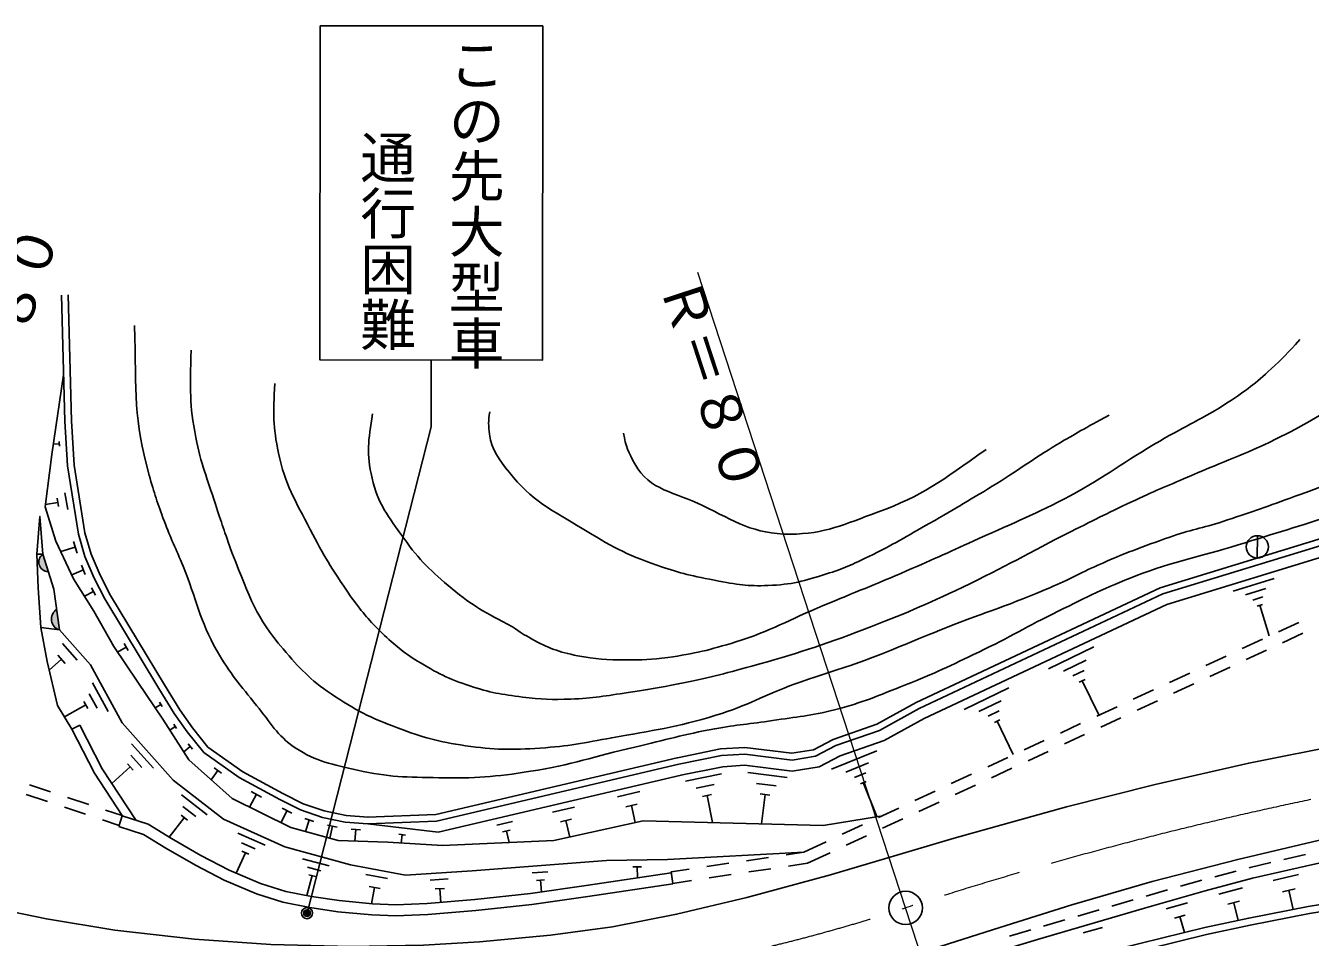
# Model space of a CAD drawing. Units: millimetres, scale not verified. Extents: x 40000 to 680000, y 20000 to 380000.
# Drawn here: x 123282 to 180962, y 283341 to 324246 of the extents above; entities that cross this region are included whole.
import ezdxf
from ezdxf.enums import TextEntityAlignment as Align

# ---------------------------------------------------------------- set-up
doc = ezdxf.new("R2010")
doc.units = ezdxf.units.MM
doc.header["$LTSCALE"] = 1000
doc.header["$PDMODE"] = 32
doc.header["$PDSIZE"] = 500
doc.linetypes.add('CHAIN', pattern=[18.5, 12, -1.5, 3.5, -1.5])
for name, color, linetype, lineweight in [('M-BGD', 7, 'Continuous', 25), ('M-BMK', 2, 'CHAIN', 13), ('M-BMK-SRVR', 3, 'Continuous', 25), ('M-STR-HTXT', 7, 'Continuous', 13), ('M-STR-STRC', 7, 'Continuous', 25)]:
    doc.layers.add(name, color=color, linetype=linetype, lineweight=lineweight)
doc.styles.add('@ＭＳ ゴシック', font='')
doc.styles.add('ＭＳ ゴシック', font='')
doc.styles.get('@ＭＳ ゴシック').set_extended_font_data('@MS Gothic')
doc.styles.get('ＭＳ ゴシック').set_extended_font_data('MS Gothic')

msp = doc.modelspace()

# ---------------------------------------------------------------- hatches: boundary and pattern name
at = {"layer": 'M-BGD'}
for points in [[(124055, 300535, 0.72711), (124297, 299749)], [(124669, 298048, 0.64778), (124800, 297131)]]:
    msp.add_hatch(color=256, dxfattribs=at).paths.add_polyline_path(points)

# ---------------------------------------------------------------- linework, layer by layer
for p, q in [((124798, 305485), (124523, 305469)), ((124792, 305595), (124805, 305375)), ((124732, 302856), (124170, 302765)), ((124701, 303043), (124762, 302668)), ((125046, 303291), (125167, 302541)), ((125433, 301105), (125586, 300583)), ((178583, 301359), (178582, 300359)), ((124055, 300535), (123785, 300536)), ((125509, 300844), (124857, 300652)), ((125784, 300035), (125959, 299617)), ((125871, 299826), (125349, 299607)), ((177499, 298876), (179335, 299436)), ((126327, 298854), (125920, 298642)), ((126242, 299016), (126412, 298691)), ((178051, 298710), (178969, 298990)), ((178374, 298474), (178833, 298614)), ((178582, 298203), (178812, 298273)), ((178697, 298238), (179117, 296861)), ((124800, 297131), (123968, 297239)), ((179539, 297051), (180446, 297472)), ((124937, 296523), (125599, 295774)), ((127697, 296517), (127880, 296214)), ((177906, 296294), (178814, 296715)), ((179717, 296561), (180625, 296981)), ((124729, 296005), (125060, 295631)), ((127789, 296365), (127410, 296136)), ((169199, 295384), (171249, 296372)), ((176273, 295537), (177181, 295958)), ((178084, 295804), (178992, 296224)), ((124894, 295818), (124333, 295321)), ((169876, 295290), (170901, 295783)), ((176452, 295046), (177359, 295467)), ((126281, 294763), (126985, 293471)), ((170297, 295071), (170809, 295318)), ((170590, 294792), (170846, 294915)), ((170718, 294853), (171459, 293316)), ((174640, 294780), (175548, 295200)), ((126134, 294264), (126486, 293618)), ((165418, 293563), (167421, 294528)), ((173007, 294022), (173915, 294443)), ((174819, 294289), (175726, 294710)), ((125987, 293765), (125019, 293237)), ((125899, 293926), (126075, 293603)), ((129351, 293792), (129098, 293635)), ((129288, 293893), (129414, 293691)), ((166080, 293470), (167081, 293953)), ((171374, 293265), (172282, 293686)), ((173186, 293532), (174093, 293952)), ((166491, 293257), (166992, 293498)), ((166777, 292984), (167027, 293104)), ((166902, 293044), (167626, 291542)), ((171553, 292775), (172460, 293195)), ((125358, 292680), (125715, 292863)), ((129994, 292804), (129756, 292640)), ((129928, 292900), (130059, 292709)), ((169742, 292508), (170649, 292929)), ((169920, 292017), (170827, 292438)), ((128036, 292028), (129023, 290925)), ((130672, 291906), (130376, 291665)), ((130576, 292024), (130768, 291787)), ((168109, 291751), (169016, 292171)), ((128007, 291506), (128500, 290954)), ((159461, 290889), (161497, 291709)), ((166476, 290993), (167383, 291414)), ((168287, 291260), (169194, 291681)), ((127978, 290983), (127151, 290243)), ((127854, 291121), (128101, 290845)), ((131906, 290824), (131610, 290404)), ((131738, 290942), (132074, 290706)), ((155710, 290736), (157466, 290518)), ((160107, 290754), (161125, 291165)), ((160498, 290518), (161007, 290723)), ((166654, 290503), (167561, 290923)), ((124402, 289869), (123453, 290184)), ((152901, 290350), (154523, 290678)), ((153388, 290027), (154199, 290191)), ((156094, 290242), (156973, 290133)), ((160762, 290230), (161017, 290332)), ((160889, 290281), (161505, 288754)), ((164843, 290236), (165750, 290657)), ((165021, 289746), (165928, 290166)), ((124259, 289432), (123310, 289747)), ((126110, 289301), (125161, 289617)), ((130270, 289729), (131428, 288833)), ((133642, 289756), (133331, 289177)), ((133410, 289880), (133874, 289631)), ((149849, 289639), (150864, 289877)), ((153673, 289662), (154078, 289744)), ((153876, 289703), (154121, 288487)), ((156259, 289776), (156698, 289722)), ((156479, 289749), (156315, 288432)), ((163210, 289479), (164117, 289900)), ((125967, 288864), (125018, 289180)), ((127619, 288800), (126869, 289049)), ((130335, 289216), (130914, 288767)), ((135017, 289026), (134735, 288482)), ((134799, 289138), (135234, 288913)), ((146932, 288955), (147917, 289186)), ((150222, 289191), (150730, 289310)), ((150476, 289250), (150654, 288488)), ((161577, 288722), (162484, 289142)), ((163388, 288988), (164295, 289409)), ((127474, 288364), (126726, 288612)), ((127460, 288310), (127611, 288787)), ((130401, 288702), (129728, 287834)), ((130256, 288814), (130545, 288590)), ((135809, 288672), (136226, 288533)), ((136017, 288603), (135844, 288081)), ((144441, 288372), (145132, 288534)), ((147293, 288521), (147786, 288636)), ((147540, 288578), (147713, 287839)), ((161755, 288231), (162662, 288652)), ((132811, 288020), (134029, 287470)), ((136839, 288368), (137272, 288278)), ((137055, 288323), (136943, 287782)), ((137902, 288188), (138314, 288156)), ((138108, 288172), (138067, 287658)), ((140033, 287966), (140335, 287930)), ((140184, 287948), (140140, 287571)), ((144695, 288067), (145040, 288148)), ((144867, 288107), (144989, 287589)), ((159944, 287964), (160851, 288385)), ((160122, 287474), (161029, 287894)), ((132978, 287578), (133587, 287303)), ((158227, 287168), (159218, 287628)), ((133145, 287136), (132733, 286223)), ((132993, 287205), (133297, 287068)), ((135716, 286869), (136911, 286544)), ((155640, 286779), (156628, 286928)), ((157420, 287047), (158227, 287168)), ((158379, 286665), (159396, 287137)), ((178254, 286472), (179193, 286690)), ((179777, 286825), (180751, 287050)), ((136151, 286109), (135907, 285213)), ((135933, 286489), (136531, 286327)), ((136002, 286150), (136300, 286069)), ((138552, 286161), (139531, 285977)), ((146017, 286231), (146722, 286284)), ((150549, 286504), (150931, 286510)), ((150740, 286507), (150747, 286030)), ((152261, 286271), (153069, 286392)), ((152338, 285757), (152261, 286271)), ((153860, 286511), (154848, 286660)), ((153974, 286003), (154963, 286152)), ((155754, 286271), (156743, 286419)), ((157534, 286538), (158379, 286665)), ((176671, 286059), (177638, 286312)), ((178219, 286463), (178254, 286472)), ((179289, 285891), (180435, 286156)), ((138705, 285625), (139194, 285533)), ((138949, 285579), (138811, 284845)), ((141441, 285903), (142258, 285957)), ((141672, 285508), (142080, 285535)), ((141876, 285522), (141916, 284909)), ((146220, 285892), (146573, 285918)), ((146396, 285905), (146437, 285376)), ((152338, 285757), (153183, 285884)), ((175129, 285632), (176090, 285906)), ((176858, 285281), (177912, 285556)), ((179708, 285384), (180281, 285517)), ((172054, 284745), (173014, 285025)), ((173590, 285192), (174552, 285467)), ((177259, 284822), (177786, 284960)), ((179995, 285451), (180193, 284592)), ((170518, 284296), (171478, 284576)), ((174484, 284615), (175447, 284890)), ((177523, 284891), (177729, 284101)), ((168982, 283847), (169942, 284128)), ((170770, 283536), (171627, 283786)), ((174862, 284202), (175344, 284340)), ((175103, 284271), (175309, 283549)), ((167450, 283386), (168407, 283677))]:
    msp.add_line(p, q, dxfattribs=at)
for points in [[(197525, 315750), (197430, 313973), (197222, 312996), (196922, 312066), (196555, 311097), (196115, 310194), (195068, 308567), (194350, 307748), (193570, 307043), (192020, 305867), (191146, 305268), (190268, 304817), (189201, 304365), (185600, 302773), (181885, 301364), (174226, 299027), (163262, 293876), (161502, 292900), (159538, 292220), (158649, 291757), (157684, 291599), (155575, 291861), (154480, 291792), (152546, 291401)], [(197825, 315734), (197728, 313933), (197513, 312918), (197205, 311967), (196830, 310978), (196377, 310046), (195308, 308386), (194564, 307537), (193761, 306812), (192195, 305623), (191300, 305010), (190395, 304545), (189320, 304089), (185714, 302496), (181982, 301080), (174334, 298746), (163398, 293609), (161625, 292625), (159657, 291943), (158745, 291468), (157690, 291296), (155566, 291560), (154520, 291494), (152606, 291107)], [(198324, 315708), (198225, 313868), (197996, 312789), (197677, 311801), (197290, 310780), (196813, 309801), (195709, 308084), (194921, 307186), (194080, 306426), (192488, 305218), (191557, 304579), (190607, 304092), (189519, 303631), (185904, 302033), (182144, 300607), (174514, 298278), (163626, 293163), (161829, 292166), (159855, 291483), (158905, 290988), (157699, 290791), (155551, 291058), (154585, 290997), (152705, 290616)], [(124882, 312161), (125041, 306504), (125155, 304500), (125650, 301428), (125944, 300429), (126352, 299455), (126834, 298529), (129257, 294511), (129955, 293389), (130527, 292560), (131283, 291630)], [(125182, 312170), (125341, 306516), (125453, 304532), (125944, 301495), (126227, 300529), (126624, 299583), (127096, 298676), (129513, 294668), (130206, 293554), (130766, 292742), (131455, 291875)], [(130606, 291303), (129444, 293131), (128310, 294785), (127238, 296394), (126334, 297972), (125432, 299432), (124642, 301109), (124155, 302653), (124454, 305004), (124983, 308574)], [(124055, 300535), (123923, 302227), (123785, 300536), (123841, 299023), (123968, 297239), (124240, 295709), (124711, 293741), (125358, 292680)], [(124055, 300535), (124539, 298964), (124800, 297131)], [(134921, 287397), (132167, 288640), (129899, 290396), (127607, 292957), (126186, 295564), (124800, 297131)], [(125358, 292680), (126369, 290706), (127619, 288800)], [(125715, 292863), (126715, 290907), (128236, 288589)], [(131455, 291875), (133032, 290764), (134834, 289796), (135733, 289330), (136687, 289012), (137667, 288809), (138663, 288730)], [(161656, 288779), (159085, 288361), (151008, 288566), (146988, 287679), (141995, 287454), (139543, 287609), (137309, 287683), (135180, 288262), (132551, 289562), (130606, 291303)], [(131283, 291630), (132874, 290509), (134694, 289531), (135616, 289053), (136609, 288722), (137624, 288511), (138639, 288431), (141731, 288558), (152606, 291107)], [(138627, 288731), (141690, 288857), (152537, 291399)], [(138639, 288431), (141799, 288061), (152720, 290620)], [(152265, 286227), (148451, 285665), (145949, 285306), (143446, 285041), (141309, 284857), (139894, 284802), (138850, 284841), (137364, 284985), (136119, 285172), (134955, 285400), (133823, 285756), (132413, 286360), (131142, 287017), (129824, 287775), (128784, 288415), (127611, 288787)], [(152338, 285733), (148522, 285170), (146011, 284810), (143493, 284543), (141340, 284358), (139894, 284301), (138816, 284342), (137303, 284489), (136034, 284679), (134832, 284915), (133649, 285287), (132200, 285908), (130902, 286578), (129568, 287345), (128575, 287957), (127460, 288310)], [(134921, 287397), (137864, 286596), (140331, 286131), (143329, 286328), (149365, 286786), (152105, 286828), (158227, 287168)], [(149398, 278306), (151939, 278613), (154309, 279108), (157142, 279799), (160576, 280689), (166284, 282509), (168708, 283246), (173521, 284652), (176245, 285430), (178373, 285987), (181216, 286644), (184279, 287290)], [(183084, 285086), (180861, 284722), (178199, 284203), (176221, 283773), (172337, 282819), (170409, 282286), (168472, 281731), (164655, 280577), (162669, 279993), (160771, 279437), (158838, 278924), (156820, 278444), (154947, 278076), (152922, 277707), (150549, 277357)], [(183431, 284818), (180918, 284407), (178263, 283889), (176293, 283461), (172418, 282509), (170495, 281978), (168562, 281424), (164746, 280270), (162759, 279686), (160857, 279128), (158916, 278614), (156888, 278131), (155007, 277761), (152975, 277391), (150596, 277040)]]:
    msp.add_lwpolyline(points, dxfattribs=at)
msp.add_circle((178583, 300859), 500, dxfattribs=at)
for centre, radius, start, end in [((124304, 300181), 433, 125.07798, 269.1637), ((124940, 297618), 507, 122.22209, 253.9599)]:
    msp.add_arc(centre, radius, start, end, dxfattribs=at)
for points, knots in [([(196996, 314020), (196832, 313235), (196740, 312966), (196495, 312317), (196048, 311138), (195637, 310520), (194832, 309550), (193832, 308342), (193149, 307756), (191900, 306808), (190899, 306049), (190222, 305792), (189111, 305205), (187866, 304547), (187166, 304174), (185863, 303642), (184428, 303056), (183589, 302820), (182119, 302333), (180410, 301767), (179442, 301482), (177722, 300951), (175929, 300397), (174879, 300222), (173125, 299556), (171726, 299025), (170983, 298625), (169638, 297970), (168232, 297284), (167486, 296816), (166075, 296139), (164805, 295529), (164093, 295182), (162782, 294666), (161556, 294182), (160875, 293874), (159598, 293548), (158529, 293274), (157904, 293239), (156814, 293066), (155805, 292907), (155229, 292882), (154224, 292698), (152809, 292440), (152035, 292202), (150633, 291879), (148805, 291457), (147809, 291074), (145955, 290788), (144361, 290542), (143448, 290464), (141836, 290499), (140401, 290530), (139575, 290516), (138178, 290843), (137049, 291107), (136346, 291199), (135383, 291846), (134550, 292406), (134284, 292966), (133652, 293745), (132910, 294660), (132462, 295161), (131878, 296183), (131083, 297575), (130958, 298508), (130349, 299990), (130022, 300787), (129801, 301218), (129498, 302024), (129200, 302817), (129053, 303269), (128824, 304084), (128112, 306619), (128253, 307718), (128167, 310794)], [0, 0, 0, 0, 1, 1, 1, 2, 2, 2, 3, 3, 3, 4, 4, 4, 5, 5, 5, 6, 6, 6, 7, 7, 7, 8, 8, 8, 9, 9, 9, 10, 10, 10, 11, 11, 11, 12, 12, 12, 13, 13, 13, 14, 14, 14, 15, 15, 15, 16, 16, 16, 17, 17, 17, 18, 18, 18, 19, 19, 19, 20, 20, 20, 21, 21, 21, 22, 22, 22, 23, 23, 23, 24, 24, 24, 25, 25, 25, 25]), ([(192741, 312258), (192381, 311566), (192263, 311357), (191906, 310812), (191455, 310123), (191179, 309745), (190609, 309150), (189953, 308466), (189515, 308152), (188775, 307559), (188074, 306998), (187662, 306705), (186900, 306231), (185543, 305388), (184734, 304992), (183287, 304316), (182058, 303741), (181325, 303519), (180051, 303051), (178879, 302621), (178221, 302382), (177033, 301998), (176111, 301700), (175567, 301620), (174653, 301299), (173372, 300850), (172658, 300583), (171417, 300035), (170581, 299666), (170138, 299404), (169300, 299040), (167492, 298253), (166424, 297951), (164590, 297228), (163164, 296665), (162388, 296293), (160949, 295763), (159746, 295320), (159042, 295156), (157838, 294715), (156432, 294201), (155705, 293745), (154275, 293302), (152488, 292749), (151434, 292628), (149595, 292292), (148350, 292065), (147650, 291915), (146388, 291830), (145078, 291742), (144328, 291754), (143028, 291938), (141806, 292111), (141127, 292306), (139971, 292739), (138748, 293197), (138080, 293536), (136996, 294264), (136037, 294907), (135590, 295408), (134835, 296282), (133605, 297707), (133370, 298558), (132566, 300533)], [0, 0, 0, 0, 1, 1, 1, 2, 2, 2, 3, 3, 3, 4, 4, 4, 5, 5, 5, 6, 6, 6, 7, 7, 7, 8, 8, 8, 9, 9, 9, 10, 10, 10, 11, 11, 11, 12, 12, 12, 13, 13, 13, 14, 14, 14, 15, 15, 15, 16, 16, 16, 17, 17, 17, 18, 18, 18, 19, 19, 19, 20, 20, 20, 21, 21, 21, 21]), ([(137875, 298625), (138480, 297833), (138677, 297568), (139291, 296987), (139866, 296444), (140206, 296146), (140880, 295733), (141745, 295202), (142264, 294939), (143226, 294619), (144122, 294322), (144654, 294237), (145590, 294122), (146430, 294019), (146909, 293995), (147754, 294030), (148767, 294072), (149331, 294175), (150334, 294324), (151216, 294455), (151709, 294535), (152583, 294713), (153882, 294977), (154607, 295148), (155884, 295506), (157886, 296067), (159000, 296419), (160940, 297166), (162690, 297840), (163662, 298244), (165354, 299052), (167281, 299971), (168309, 300590), (170217, 301547), (171341, 302110), (171966, 302435), (173107, 302963), (174081, 303414), (174639, 303638), (175623, 304065), (177098, 304705), (177965, 304975), (179405, 305690), (180675, 306320), (181360, 306728), (182561, 307483), (183321, 307960), (183741, 308242), (184436, 308810), (184996, 309268), (185267, 309580), (185731, 310135), (186058, 310526), (186170, 310671), (186523, 311172)], [0, 0, 0, 0, 1, 1, 1, 2, 2, 2, 3, 3, 3, 4, 4, 4, 5, 5, 5, 6, 6, 6, 7, 7, 7, 8, 8, 8, 9, 9, 9, 10, 10, 10, 11, 11, 11, 12, 12, 12, 13, 13, 13, 14, 14, 14, 15, 15, 15, 16, 16, 16, 17, 17, 17, 18, 18, 18, 18]), ([(180497, 310169), (179919, 309523), (179734, 309333), (179202, 308844), (178502, 308200), (178077, 307868), (177279, 307351), (176120, 306599), (175393, 306307), (174201, 305609), (172614, 304680), (171802, 304029), (170183, 303157), (168626, 302319), (167692, 301970), (166084, 301234), (164821, 300655), (164112, 300333), (162836, 299783), (161384, 299156), (160557, 298837), (159096, 298230), (157560, 297592), (156754, 297086), (155164, 296596), (153995, 296236), (153323, 296067), (152112, 295900), (151377, 295799), (150958, 295786), (150216, 295790), (149370, 295793), (148887, 295808), (148058, 295975), (147214, 296146), (146741, 296314), (145990, 296735), (145648, 296927), (145513, 297001), (145143, 297272)], [0, 0, 0, 0, 1, 1, 1, 2, 2, 2, 3, 3, 3, 4, 4, 4, 5, 5, 5, 6, 6, 6, 7, 7, 7, 8, 8, 8, 9, 9, 9, 10, 10, 10, 11, 11, 11, 12, 12, 12, 13, 13, 13, 13]), ([(132566, 300533), (132183, 301611), (132085, 301900), (131800, 302783), (131428, 303940), (131152, 304574), (130920, 305766), (130627, 307269), (130671, 307899), (130706, 309681)], [0, 0, 0, 0, 1, 1, 1, 2, 2, 2, 3, 3, 3, 3]), ([(137875, 298625), (136963, 299990), (136683, 300417), (136058, 301643), (135400, 302935), (134917, 303648), (134631, 305070), (134390, 306264), (134392, 306811), (134468, 308184)], [0, 0, 0, 0, 1, 1, 1, 2, 2, 2, 3, 3, 3, 3]), ([(154208, 299365), (153000, 299598), (152604, 299702), (151613, 300041), (150237, 300513), (149512, 300925), (148270, 301682), (146894, 302520), (145996, 302931), (144999, 304197), (144531, 304791), (144211, 305166), (144111, 305915), (144058, 306306), (144049, 306500), (144115, 306924)], [0, 0, 0, 0, 1, 1, 1, 2, 2, 2, 3, 3, 3, 4, 4, 4, 5, 5, 5, 5]), ([(145143, 297272), (143854, 297949), (143393, 298188), (142423, 298984), (141478, 299760), (140969, 300251), (140258, 301246), (139564, 302218), (139098, 302786), (138831, 303950), (138579, 305046), (138659, 305624), (138854, 306829)], [0, 0, 0, 0, 1, 1, 1, 2, 2, 2, 3, 3, 3, 4, 4, 4, 4]), ([(154208, 299365), (155274, 299159), (155677, 299092), (156625, 299127), (157664, 299165), (158246, 299328), (159237, 299643), (160002, 299887), (160413, 300080), (161136, 300427), (162237, 300956), (162818, 301324), (163881, 301927), (165069, 302601), (165726, 302993), (166887, 303710), (167948, 304366), (168502, 304797), (169571, 305438), (170481, 305982), (170791, 306155), (171933, 306774)], [0, 0, 0, 0, 1, 1, 1, 2, 2, 2, 3, 3, 3, 4, 4, 4, 5, 5, 5, 6, 6, 6, 7, 7, 7, 7]), ([(166409, 305236), (164338, 303782), (163596, 303169), (161527, 302415), (160040, 301874), (159179, 301439), (157597, 301431), (155985, 301423), (155123, 302007), (153676, 302718), (152425, 303333), (151313, 303366), (150632, 304584), (150353, 305084), (150216, 305373), (150126, 305961)], [0, 0, 0, 0, 1, 1, 1, 2, 2, 2, 3, 3, 3, 4, 4, 4, 5, 5, 5, 5])]:
    msp.add_open_spline(points, degree=3, knots=knots, dxfattribs=at)
at = {"layer": 'M-BMK'}
for centre, radius, start, end in [((215676, 123097), 170000, 89.30499, 108.12477), ((137905, 360692), 80000, 251.83364, 288.12476)]:
    msp.add_arc(centre, radius, start, end, dxfattribs=at)
at = {"layer": 'M-BMK-SRVR'}
msp.add_circle((162792, 284661), 750, dxfattribs=at)
at = {"layer": 'M-STR-HTXT'}
msp.add_lwpolyline([(172124, 256150), (162792, 284661), (153459, 313173)], dxfattribs=at)
at = {"layer": 'M-STR-STRC'}
for p in [(141491, 309243), (135913, 284425)]:
    msp.add_line(p, (141489, 306243), dxfattribs=at)
msp.add_lwpolyline([(136500, 324246), (136491, 309246), (146491, 309240), (146500, 324240)], close=True, dxfattribs=at)
for points in [[(206704, 294998), (203531, 294816), (200171, 294547), (195455, 293998), (191030, 293409), (186967, 292790), (182555, 292017), (178198, 291161), (173999, 290203), (170021, 289199), (164977, 287785), (159424, 286147), (155655, 285127), (152507, 284374), (149623, 283809), (146849, 283436), (143662, 283139)], [(90199, 294514), (101195, 290907), (110856, 287711), (115170, 286312), (117986, 285552), (121145, 284799), (124209, 284169), (127291, 283668), (130858, 283258), (134289, 283017), (137880, 282924), (141143, 282988), (143662, 283139)], [(145622, 278835), (149063, 279218), (152053, 279683), (154827, 280258), (158385, 281153), (162043, 282202), (167025, 283787), (170247, 284803), (173868, 285838), (177705, 286836), (181319, 287683), (184837, 288374), (188944, 289045), (192610, 289582), (196567, 290098), (201206, 290600), (204320, 290854), (206672, 290991)]]:
    msp.add_lwpolyline(points, dxfattribs=at)
for radius in [150, 120, 90, 60, 30, 20]:
    msp.add_circle((135913, 284425), radius, dxfattribs=at)
msp.add_point((135913, 284425), dxfattribs=at)

# ---------------------------------------------------------------- texts
at = {"layer": 'M-STR-HTXT', "style": 'ＭＳ ゴシック'}
for rotation, p in [(71.834, (119980, 306065)), (288.125, (153459, 313173))]:
    msp.add_text('Ｒ＝８０', height=1833, rotation=rotation, dxfattribs=at).set_placement(p, align=Align.TOP_LEFT)
at = {"layer": 'M-STR-STRC', "style": '@ＭＳ ゴシック'}
for s, p in [('この先大型車', (143506, 323770)), ('通行困難', (139526, 319600))]:
    msp.add_text(s, height=1833, rotation=269.965, dxfattribs=at).set_placement(p, align=Align.MIDDLE_LEFT)

doc.saveas('drawing.dxf')
